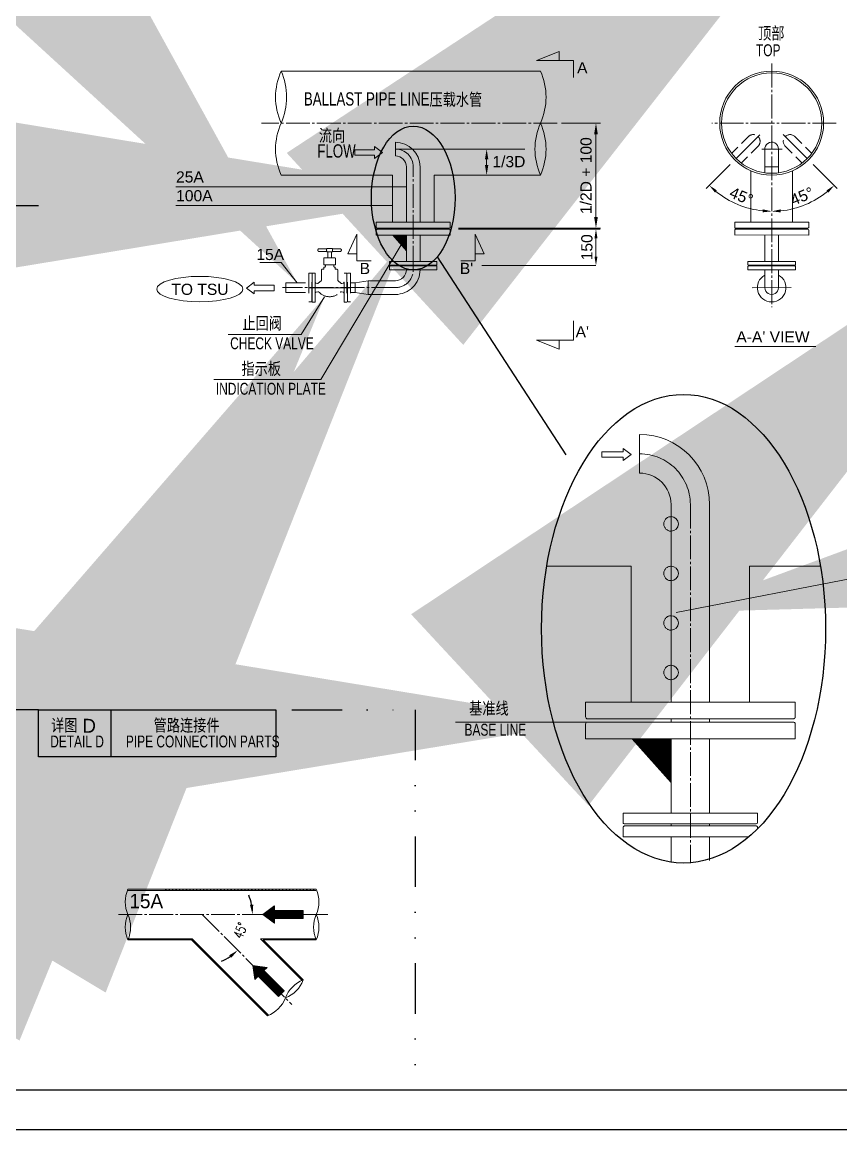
# Model space of a CAD drawing. Header units: inches. Extents: x 10682 to 13289, y -2771 to -1885.
# Drawn here: x 12214.9 to 12421.4, y -2304.6 to -2025.4 of the extents above; entities that cross this region are included whole.
import ezdxf

# ---------------------------------------------------------------- set-up
doc = ezdxf.new("R2010")
doc.units = ezdxf.units.IN
doc.header["$MEASUREMENT"] = 0
for name, pattern in [('C', [26, 20, -2, 2, -2]), ('DASHED', [0.75, 0.5, -0.25]), ('DIVIDE', [31.75, 12.7, -6.35, 0, -6.35, 0, -6.35]), ('HIDDEN', [9.524999999999999, 6.35, -3.175])]:
    doc.linetypes.add(name, pattern=pattern)
doc.layers.add('0.3 Text', color=7, linetype='Continuous')
doc.layers.add('PIPE', color=7, linetype='Continuous')
for name, color, linetype, lineweight in [('0.5 Dim', 1, 'Continuous', 9), ('1.1 Y_Pipe', 7, 'Continuous', 13), ('1.9 Arrow', 1, 'Continuous', 9)]:
    doc.layers.add(name, color=color, linetype=linetype, lineweight=lineweight)
doc.styles.add('SimSun', font='Simtxt.shx', dxfattribs={"width": 0.75, "bigfont": 'HZDX.SHX'})
doc.styles.get("Standard").update_dxf_attribs({"font": 'arial.ttf'})
doc.styles.add('Sumec', font='Romans', dxfattribs={"width": 0.7, "bigfont": 'hzD.shx'})
doc.dimstyles.new('Iso-1', dxfattribs={"dimtxt": 2.5, "dimasz": 2.5, "dimexe": 1, "dimexo": 1, "dimgap": 1, "dimtad": 1, "dimdec": 0, "dimzin": 0, "dimdsep": 46, "dimtxsty": 'Sumec', "dimcen": 0, "dimclrd": 1, "dimclre": 1, "dimclrt": 4, "dimadec": 0, "dimazin": 0, "dimtfac": 1, "dimtdec": 4, "dimtix": 1, "dimtofl": 0, "dimtmove": 1, "dimatfit": 3, "dimfxl": 0, "dimtolj": 1, "dimtzin": 0, "dimlwd": -1, "dimlwe": -1, "dimarcsym": 0})
doc.dimstyles.new('TC50', dxfattribs={"dimtxt": 250, "dimasz": 200, "dimexe": 100, "dimexo": 100, "dimgap": 100, "dimtad": 1, "dimtoh": 1, "dimdec": 0, "dimrnd": 0.0005, "dimzin": 9, "dimdsep": 46, "dimtxsty": 'Standard', "dimcen": -3.5, "dimclrd": 1, "dimclre": 1, "dimazin": 2, "dimtfac": 0.6, "dimtdec": 0, "dimtmove": 0, "dimatfit": 3, "dimfxl": 0, "dimtolj": 1, "dimlwd": 15, "dimlwe": 15, "dimarcsym": 0})

# ---------------------------------------------------------------- blocks, each defined once
blk = doc.blocks.new('A2')
at = {"color": 5}
blk.add_line((584.0000000000005, 10), (25, 10), dxfattribs=at)
blk.add_line((594, 0), (0, 0))
blk = doc.blocks.new('A3图框')
at = {"ltscale": 5}
blk.add_lwpolyline([(-562.2924100898995, -4946.173696057578), (31.70758991010052, -4946.173696057578), (31.70758991010052, -5366.173696057578), (-562.2924100898995, -5366.173696057578)], close=True, dxfattribs=at)
at = {"color": 2}
blk.add_blockref('A2', (-562.2924100898995, -5366.173696057578), dxfattribs=at)
blk.add_blockref('A2', (-562.2924100898995, -5366.173696057578), dxfattribs=at)
blk = doc.blocks.new('*D75')
at = {"color": 1, "transparency": 16777216}
for start, end in [(11.2838346468931, 22.56766929378619), (292.4323306182732, 303.7161652651664)]:
    blk.add_arc((12260.30695476155, -2250.376529366921), 12.71475510306081, start, end, dxfattribs=at)
for points in [[(12272.3612841954, -2247.929602917974), (12273.19058064745, -2247.847677103578), (12273.02170986461, -2250.376529366921)], [(12267.62888539098, -2261.274797192375), (12267.10041454603, -2260.630465747793), (12269.29764430225, -2259.367218935221)]]:
    blk.add_solid(points, dxfattribs=at)
at = {"layer": 'Defpoints', "color": 0, "transparency": 16777216}
for p in [(12239.16265697224, -2250.376529366921), (12260.30695476155, -2250.376529366921), (12292.00675909283, -2250.376529366921), (12272.13998985416, -2255.028870479504), (12282.95791486614, -2273.02748954104)]:
    blk.add_point(p, dxfattribs=at)
at = {"color": 4, "transparency": 16777216, "insert": (12269.97512781094, -2254.38121777604), "char_height": 2.5, "attachment_point": 5, "rotation": 67.49999995603066, "style": 'Sumec'}
blk.add_mtext('\\A1;45%%d', dxfattribs=at)

msp = doc.modelspace()

# ---------------------------------------------------------------- hatches: boundary and pattern name
at = {"layer": '1.1 Y_Pipe'}
h = msp.add_hatch(dxfattribs=at)
h.set_pattern_fill('ANSI31', color=6, scale=0.01186724646898398)
h.set_pattern_definition([(45, (-71854.55913585643, -10448.29227558621), (-0.001048926306528835, 0.001048926306528835), [])])
h.paths.add_polyline_path([(12311.83125606397, -2079.121894165899), (12308.35870311055, -2079.121894160568), (12311.83710902575, -2083.026054995561)])
h = msp.add_hatch(dxfattribs=at)
h.set_pattern_fill('ANSI31', color=6, scale=0.03364364373956957)
h.set_pattern_definition([(45, (-226233.1412400699, -25932.65212296559), (-0.002973706079009248, 0.002973706079009248), [])])
h.paths.add_polyline_path([(12378.57552102419, -2206.054091639), (12368.73083340124, -2206.054091623887), (12378.59211417083, -2217.122387591089)])
h = msp.add_hatch(dxfattribs=at)
h.set_pattern_fill('ANSI31', color=256, scale=4.908600000000632, style=0)
h.set_pattern_definition([(44.99999999999999, (10808.14353785215, -910.4070402953976), (-0.4338630432665918, 0.4338630432665916), [])])
h.paths.add_polyline_path([(12251.09143031663, -2244.275365152813), (12251.09143031663, -2244.003580671108), (12289.07700894396, -2244.00358067109), (12289.07700894396, -2244.275365152813)])
at = {"layer": '1.9 Arrow', "ltscale": 30}
h = msp.add_hatch(dxfattribs=at)
h.set_pattern_fill('ANSI31', color=256, scale=0.0147258000000019, style=0)
h.set_pattern_definition([(44.99999999999999, (-26308.96369107433, 6368.603359808607), (-0.001301589129799776, 0.001301589129799775), [])])
h.paths.add_polyline_path([(12278.51663767364, -2249.365362692789), (12285.73925677455, -2249.365362692789), (12285.73925677455, -2251.387696041043), (12278.51663767364, -2251.387696041043), (12278.51663767364, -2252.543315097184), (12275.62759003326, -2250.376529366902), (12278.51663767364, -2248.209743636648)])
h = msp.add_hatch(dxfattribs=at)
h.set_pattern_fill('ANSI31', color=256, scale=0.0147258000000019, angle=45, style=0)
h.set_pattern_definition([(90, (-21110.77306475639, -23425.62892984891), (-0.001840725000000237, 2.270683641114893e-19), [])])
h.paths.add_polyline_path([(12275.86937819825, -2264.508947218598), (12280.97654114245, -2269.616110162779), (12279.54653551808, -2271.046115787148), (12274.4393725739, -2265.938952842967), (12273.62222650282, -2266.756098914041), (12273.11151020843, -2263.1810848531), (12276.68652426933, -2263.691801147533)])

# ---------------------------------------------------------------- linework, layer by layer
at = {"color": 4, "linetype": 'DIVIDE'}
for p, q in [((12218.98329586603, -2071.736805676499), (12037.01285948398, -2071.736805676499)), ((12218.98329586603, -2198.755898049958), (12037.01285948398, -2198.755898049958))]:
    msp.add_line(p, q, dxfattribs=at)
at = {"color": 3, "lineweight": 25, "ltscale": 100}
msp.add_line((12319.59797771614, -2084.587809201682, 2.339330433994969), (12352.04178941498, -2134.524949071242), dxfattribs=at)
at = {"color": 3}
msp.add_line((12237.36216132525, -2210.634334624513), (12237.36216132525, -2198.755898049958), dxfattribs=at)
at = {"color": 4, "linetype": 'DIVIDE'}
msp.add_lwpolyline([(12218.98329586603, -2198.755898049958), (12314.06524936074, -2198.755898049958), (12314.06524936074, -2294.636677100326)], dxfattribs=at)
at = {"color": 3}
msp.add_lwpolyline([(12218.98329586603, -2198.755898049958), (12278.88757157577, -2198.755898049958), (12278.88757157577, -2210.634334624513), (12218.98329586603, -2210.634334624513)], close=True, dxfattribs=at)
at = {"color": 3, "lineweight": 25, "ltscale": 100}
for centre, major_axis, ratio in [((12313.54987914251, -2069.746805960064, 2.339330433994969), (0, -18.10660629987361), 0.5830760573146478), ((12381.73683879994, -2178.318992571063), (0, 59.05876184102312), 0.6066742669138676)]:
    msp.add_ellipse(centre, major_axis=major_axis, ratio=ratio, dxfattribs=at)
at = {"layer": '0.5 Dim', "linetype": 'C', "ltscale": 0.3}
for p, q in [((12403.95892452482, -2035.881151786845, 2.339330433994969), (12403.95892452482, -2097.283616289876, 2.339330433994969)), ((12349.85515312332, -2050.871987653461, 2.339330433994969), (12275.24124803246, -2050.871987653461, 2.339330433994969)), ((12420.25307249938, -2050.871987656926, 2.339330433994969), (12388.84637086473, -2050.871987656926, 2.339330433994969)), ((12383.44015534903, -2147.019473519002, 2.452419669908232), (12383.44842873122, -2237.334969935131, 2.452419669908232)), ((12239.16265697224, -2250.376529366921), (12292.00675909283, -2250.376529366921)), ((12260.30695476155, -2250.376529366921), (12282.95791486614, -2273.02748954104))]:
    msp.add_line(p, q, dxfattribs=at)
at = {"layer": '0.5 Dim', "lineweight": 9}
for p, q in [((12350.98254153787, -2050.871987653461, 2.339330433994969), (12360.7647835569, -2050.871987653461, 2.339330433994969)), ((12359.63739514234, -2053.690458689847, 2.339330433994969), (12359.63739514234, -2074.538392003307, 2.339330433994969)), ((12393.5067874411, -2061.295913475931, 2.339330433994969), (12387.42279388406, -2067.379907032994, 2.339330433994969)), ((12414.41106160855, -2061.295913475922, 2.339330433994969), (12420.50528967382, -2067.390141541178, 2.339330433994969)), ((12324.95152480925, -2077.356863039688, 2.339330433994969), (12360.7647835569, -2077.356863039688, 2.339330433994969)), ((12324.95180232243, -2077.635552537779, 2.339330433994969), (12360.71833530722, -2077.635552537779, 2.339330433994969)), ((12359.63739514234, -2079.890329366888, 2.339330433994969), (12359.63739514234, -2084.527544285653, 2.339330433994969)), ((12330.80892452482, -2086.782321114757, 2.339330433994969), (12359.63739514234, -2086.782321114757, 2.339330433994969))]:
    msp.add_line(p, q, dxfattribs=at)
at = {"layer": '0.5 Dim', "color": 1, "linetype": 'C', "ltscale": 0.5}
for p, q in [((12400.98132901641, -2053.821371900605, 2.339330433994969), (12395.10115542702, -2059.701545490006, 2.339330433994969)), ((12406.84114753571, -2053.7259994031, 2.339330433994969), (12412.81669362263, -2059.701545490006, 2.339330433994969)), ((12406.59916415308, -2057.399973355893, 2.339330433994969), (12401.48328897131, -2057.399973355893, 2.339330433994969))]:
    msp.add_line(p, q, dxfattribs=at)
at = {"layer": '0.5 Dim', "ltscale": 30}
msp.add_line((12309.03106346923, -2057.400997552171, 2.339330433994969), (12341.66175023292, -2057.399973352447, 2.339330433994969), dxfattribs=at)
at = {"layer": '0.5 Dim'}
msp.add_line((12332.05697085801, -2061.408114633516, 2.339330433994969), (12332.05697085801, -2059.987037829144, 2.339330433994969), dxfattribs=at)
at = {"layer": '0.5 Dim', "color": 1, "ltscale": 6}
for p, q in [((12287.14608877835, -2092.354777909576, 2.339330433994969), (12297.80289207388, -2092.354777909576, 2.339330433994969)), ((12408.8904472711, -2092.350974880301, 2.339330433994969), (12399.02740177855, -2092.353211953181, 2.339330433994969))]:
    msp.add_line(p, q, dxfattribs=at)
at = {"layer": '0.5 Dim', "linetype": 'C', "ltscale": 0.3, "elevation": 2.339330433994969}
msp.add_lwpolyline([(12309.03605068032, -2092.347132144549, 0.414213562426372), (12313.55011550646, -2087.831019143833), (12313.54717646074, -2061.915062377497, 0.4142135623198182), (12309.03106346897, -2057.400997552172)], format="xyb", dxfattribs=at)
msp.add_lwpolyline([(12309.03605056494, -2092.346620038299), (12280.576600783, -2092.349847533431)], dxfattribs=at)
at = {"layer": '0.5 Dim', "lineweight": 9}
for centre, radius, start, end in [((12403.95892452482, -2050.843776392162, 2.339330433994969), 22.25823180683124, 230.8065932400459, 264.1934067643321), ((12403.95892452482, -2050.843776392217, 2.339330433994969), 22.27270558710857, 275.8028166207084, 309.1971833482897)]:
    msp.add_arc(centre, radius, start, end, dxfattribs=at)
at = {"layer": '0.5 Dim', "color": 1, "linetype": 'C', "ltscale": 2}
msp.add_arc((12370.63987829213, -2147.022376795984, 2.452419669908232), 12.80027738615252, 0.01299546262067203, 90.01299545219864, dxfattribs=at)
at = {"layer": '0.5 Dim'}
for points in [[(12359.16764996962, -2053.690458689847, 2.339330433994969), (12360.10714031508, -2053.690458689847, 2.339330433994969), (12359.63739514234, -2050.871987653461, 2.339330433994969)], [(12331.63236024299, -2059.987037829144, 2.339330433994969), (12332.48158147303, -2059.987037829144, 2.339330433994969), (12332.05697085801, -2057.439374138971, 2.339330433994969)], [(12332.48511989482, -2061.408114633516, 2.339330433994969), (12331.62882182119, -2061.408114633516, 2.339330433994969), (12332.05697085801, -2063.977008854437, 2.339330433994969)], [(12389.64112709371, -2068.373135336258, 2.339330433994969), (12390.14498247537, -2067.815443033746, 2.339330433994969), (12388.21997787703, -2066.582723040029, 2.339330433994969)], [(12417.78314171048, -2067.825740983894, 2.339330433994969), (12418.2870154718, -2068.383416680468, 2.339330433994969), (12419.70810568085, -2066.592957548222, 2.339330433994969)], [(12401.72607605265, -2072.612489060562, 2.339330433994969), (12401.68800760085, -2073.363116626584, 2.339330433994969), (12403.95892452482, -2073.102008198991, 2.339330433994969)], [(12406.22983284217, -2073.377665249675, 2.339330433994969), (12406.19178912892, -2072.627036429432, 2.339330433994969), (12403.95892452482, -2073.116481979324, 2.339330433994969)], [(12359.16764996962, -2074.538392003307, 2.339330433994969), (12360.10714031508, -2074.538392003307, 2.339330433994969), (12359.63739514234, -2077.356863039688, 2.339330433994969)], [(12359.26159900416, -2079.890329366888, 2.339330433994969), (12360.01319128054, -2079.890329366888, 2.339330433994969), (12359.63739514234, -2077.635552537779, 2.339330433994969)], [(12359.26159900416, -2084.527544285653, 2.339330433994969), (12360.01319128054, -2084.527544285653, 2.339330433994969), (12359.63739514234, -2086.782321114757, 2.339330433994969)]]:
    msp.add_solid(points, dxfattribs=at)
at = {"layer": '1.1 Y_Pipe'}
for p, q in [((12345.64492420476, -2037.759593729561, 2.339330433994969), (12280.21205954191, -2037.759593729547, 2.339330433994969)), ((12402.25312145421, -2057.399973355893, 2.339330433994969), (12402.25033852091, -2063.400242920563, 2.339330433994969)), ((12405.67831374877, -2057.399973355893, 2.339330433994969), (12405.67553132403, -2063.399146440167, 2.339330433994969)), ((12398.69900688685, -2075.870521633963, 2.339330433994969), (12398.69900688685, -2062.883155000212, 2.339330433994969)), ((12402.2510273497, -2061.91506238099, 2.339330433994969), (12405.67621964426, -2061.91506238099, 2.339330433994969)), ((12409.20869681081, -2075.870521633963, 2.339330433994969), (12409.20869681081, -2062.887592737477, 2.339330433994969)), ((12308.28903241184, -2063.977008854428, 2.339330433994969), (12280.21205954377, -2063.977008854428, 2.339330433994969)), ((12308.28903241184, -2075.870521601865, 2.339330433994969), (12308.28903241184, -2063.977008854437, 2.339330433994969)), ((12345.64492420662, -2063.977008854437, 2.339330433994969), (12318.79872233577, -2063.977008854437, 2.339330433994969)), ((12318.79872233577, -2075.870521601865, 2.339330433994969), (12318.79872233577, -2063.977008854428, 2.339330433994969)), ((12322.88254066037, -2075.870521601865, 2.339330433994969), (12304.23173174295, -2075.870521601865, 2.339330433994969)), ((12304.23173174295, -2075.870521573222, 2.339330433994969), (12304.23173174295, -2077.17107051268, 2.339330433994969)), ((12322.88254066037, -2075.870521390967, 2.339330433994969), (12322.88254068579, -2077.171070330425, 2.339330433994969)), ((12413.29251513539, -2075.870521633963, 2.339330433994969), (12394.64170621795, -2075.870521633963, 2.339330433994969)), ((12394.64170621795, -2075.87052160532, 2.339330433994969), (12394.64170621795, -2077.171070544774, 2.339330433994969)), ((12413.29251513539, -2075.870521423065, 2.339330433994969), (12413.29251516081, -2077.171070362514, 2.339330433994969)), ((12304.41752444858, -2077.356863218316, 2.339330433994969), (12322.69674798014, -2077.356863039688, 2.339330433994969)), ((12394.64170623809, -2079.121894186324, 2.339330433994969), (12394.64170623809, -2077.82134524687, 2.339330433994969)), ((12413.29251517881, -2079.121894214971, 2.339330433994969), (12394.64170623809, -2079.070904496217, 2.339330433994969)), ((12394.8273957803, -2077.635552569877, 2.339330433994969), (12413.10699996834, -2077.635552569877, 2.339330433994969)), ((12394.8274989236, -2077.356863250409, 2.339330433994969), (12413.10672245516, -2077.356863071781, 2.339330433994969)), ((12402.22965908304, -2085.746805960064, 2.339330433994969), (12402.21974547183, -2079.134028692188, 2.339330433994969)), ((12405.66841188254, -2085.746805960064, 2.339330433994969), (12405.65847911446, -2079.121250303963, 2.339330433994969)), ((12413.29251517881, -2079.121894214971, 2.339330433994969), (12413.29251515339, -2077.821345064614, 2.339330433994969)), ((12307.57229196783, -2087.83101913465, 2.339330433994969), (12307.57229196783, -2086.997333917052, 2.339330433994969)), ((12319.52793872469, -2087.83101915302, 2.339330433994969), (12307.57229196783, -2087.83101913465, 2.339330433994969)), ((12307.69132372565, -2086.878236047181, 2.339330433994969), (12319.40901871798, -2086.878236047181, 2.339330433994969)), ((12315.26950473042, -2087.831019152005, 2.339330433994969), (12311.83072616653, -2087.831409132865, 2.339330433994969)), ((12319.52793872469, -2087.83101915302, 2.339330433994969), (12319.52793870841, -2086.997333800218, 2.339330433994969)), ((12409.93674789579, -2085.746805960064, 2.339330433994969), (12397.98110115385, -2085.746805960064, 2.339330433994969)), ((12397.98110115385, -2085.746805941698, 2.339330433994969), (12397.98110115385, -2086.5804911593, 2.339330433994969)), ((12397.98110116674, -2087.83101913465, 2.339330433994969), (12397.98110116674, -2086.997333917052, 2.339330433994969)), ((12409.93674792362, -2087.83101915302, 2.339330433994969), (12397.98110116674, -2087.83101913465, 2.339330433994969)), ((12398.10013292458, -2086.878236047181, 2.339330433994969), (12409.81782791692, -2086.878236047181, 2.339330433994969)), ((12398.10019904208, -2086.699589047528, 2.339330433994969), (12409.81765002386, -2086.699588933021, 2.339330433994969)), ((12402.23958006604, -2092.364500491571, 2.339330433994969), (12402.23278365211, -2087.831019141178, 2.339330433994969)), ((12402.23278917857, -2087.834705518659, 2.339330433994969), (12405.67154197805, -2087.834705518659, 2.339330433994969)), ((12405.67831392936, -2087.831019152005, 2.339330433994969), (12402.23953536546, -2087.831409132865, 2.339330433994969)), ((12405.67831370868, -2092.351722103355, 2.339330433994969), (12405.6715364516, -2087.831019146468, 2.339330433994969)), ((12409.93674789579, -2085.746805824863, 2.339330433994969), (12409.93674791208, -2086.580491042466, 2.339330433994969)), ((12409.93674792362, -2087.83101915302, 2.339330433994969), (12409.93674790732, -2086.997333800218, 2.339330433994969)), ((12366.50077253644, -2133.698695540978, 2.452419669908232), (12366.50077253644, -2132.896071052635, 2.452419669908232)), ((12368.50733375729, -2134.400991968266, 2.452419669908232), (12366.50077253644, -2132.896071052635, 2.452419669908232)), ((12361.14920263389, -2135.103288395566, 2.452419669908232), (12361.14920263389, -2133.698695540978, 2.452419669908232)), ((12366.50077253644, -2133.698695540978, 2.452419669908232), (12361.14920263389, -2133.698695540978, 2.452419669908232)), ((12366.50077253644, -2135.103288395566, 2.452419669908232), (12361.14920263389, -2135.103288395566, 2.452419669908232)), ((12366.50077253644, -2135.905912883904, 2.452419669908232), (12368.50733375729, -2134.400991968266, 2.452419669908232)), ((12366.50077253644, -2135.905912883904, 2.452419669908232), (12366.50077253644, -2135.103288395566, 2.452419669908232)), ((12241.44636782954, -2244.275365152831), (12288.96062259289, -2244.275365152831)), ((12241.562753451, -2244.003580671108), (12289.07700894396, -2244.00358067109)), ((12241.56275423296, -2256.749478073779), (12257.64542218478, -2256.749478073779)), ((12241.67914051701, -2256.477693592056), (12257.75799900315, -2256.477693592056)), ((12276.77397473185, -2275.878030620848), (12257.64542218478, -2256.749478073779)), ((12277.04775930158, -2275.767453890487), (12257.75799900315, -2256.477693592056)), ((12275.01469738681, -2256.477693592056), (12289.19339528037, -2256.477693592056)), ((12285.5129006387, -2266.97589684393), (12275.01469738681, -2256.477693592056)), ((12275.67084316864, -2256.749478073779), (12289.07700892944, -2256.749478073779)), ((12285.78668522379, -2266.865320128917), (12275.67084316864, -2256.749478073779))]:
    msp.add_line(p, q, dxfattribs=at)
at = {"layer": '1.1 Y_Pipe', "linetype": 'DASHED', "ltscale": 5}
for p, q in [((12398.10720141325, -2054.263915944274, 2.339330433994969), (12393.88536364727, -2058.485753710254, 2.339330433994969)), ((12409.80749294319, -2054.260769415598, 2.339330433994969), (12414.03248540238, -2058.485753710254, 2.339330433994969)), ((12400.53878497276, -2056.695499503778, 2.339330433994969), (12396.31694720678, -2060.917337269753, 2.339330433994969)), ((12407.37906407689, -2056.695499503778, 2.339330433994969), (12411.60090184287, -2060.917337269753, 2.339330433994969))]:
    msp.add_line(p, q, dxfattribs=at)
at = {"layer": '1.1 Y_Pipe', "color": 6}
for p, q in [((12309.03145344904, -2059.120386731888, 2.339330433994969), (12309.03067348734, -2055.68160837245, 2.339330433994969)), ((12311.83458031346, -2061.915062377539, 2.339330433994969), (12311.83458031346, -2075.870521601865, 2.339330433994969)), ((12315.25977260803, -2061.915062377539, 2.339330433994969), (12315.25977260803, -2075.870521601865, 2.339330433994969)), ((12304.23173176306, -2079.12189415423, 2.339330433994969), (12304.23173176306, -2077.821345214772, 2.339330433994969)), ((12322.88254070378, -2079.121894182882, 2.339330433994969), (12304.23173176306, -2079.12189415423, 2.339330433994969)), ((12304.41742130529, -2077.635552537779, 2.339330433994969), (12322.69702549332, -2077.635552537779, 2.339330433994969)), ((12308.35870311055, -2079.121894160568, 2.339330433994969), (12311.83710902576, -2083.02605499557, 2.339330433994969)), ((12311.84118786679, -2085.746805960064, 2.339330433994969), (12311.83125606397, -2079.121894165899, 2.339330433994969)), ((12315.26638618302, -2085.746805960064, 2.339330433994969), (12315.25647352072, -2079.121894171157, 2.339330433994969)), ((12322.88254070378, -2079.121894182882, 2.339330433994969), (12322.88254067837, -2077.821345032517, 2.339330433994969)), ((12319.52793869686, -2085.746805960064, 2.339330433994969), (12307.57229195492, -2085.746805960064, 2.339330433994969)), ((12307.57229195492, -2085.746805941698, 2.339330433994969), (12307.57229195492, -2086.5804911593, 2.339330433994969)), ((12307.69138984314, -2086.699589047528, 2.339330433994969), (12319.40884082492, -2086.699588933021, 2.339330433994969)), ((12319.52793869686, -2085.746805824863, 2.339330433994969), (12319.52793871315, -2086.580491042466, 2.339330433994969)), ((12370.63808061088, -2139.096568063582, 2.452419669908232), (12370.63586941944, -2129.347631414568, 2.452419669908232)), ((12378.5849452715, -2147.019473519002, 2.452419669908232), (12378.5849452715, -2196.836450419962, 2.452419669908232)), ((12388.2953654266, -2147.019473519002, 2.452419669908232), (12388.2953654266, -2196.836450419962, 2.452419669908232)), ((12357.03086963112, -2206.054091605914, 2.452419669908232), (12357.03086963112, -2202.367035362558, 2.452419669908232)), ((12357.55729948333, -2201.840313123281, 2.452419669908232), (12409.3799773564, -2201.840313123281, 2.452419669908232)), ((12378.5849452715, -2201.050228697118, 2.452419669908232), (12378.5849452715, -2201.840313123281, 2.452419669908232)), ((12388.29536542659, -2201.050228602223, 2.452419669908232), (12388.2953654266, -2201.840313123281, 2.452419669908232)), ((12409.90591297806, -2206.054091687149, 2.452419669908232), (12409.90591290602, -2202.367034845858, 2.452419669908232)), ((12409.90591297806, -2206.054091687149, 2.452419669908232), (12357.03086963112, -2206.054091605914, 2.452419669908232)), ((12368.73083340124, -2206.054091623887, 2.452419669908232), (12378.59211417086, -2217.122387591116, 2.452419669908232)), ((12378.60367768519, -2224.835716575459, 2.452419669908232), (12378.57552102419, -2206.054091639, 2.452419669908232)), ((12388.31411491168, -2224.835716575459, 2.452419669908232), (12388.28601251407, -2206.054091653908, 2.452419669908232)), ((12400.39561628844, -2224.835716575459, 2.452419669908232), (12366.50135777504, -2224.835716575459, 2.452419669908232)), ((12366.50135777504, -2224.835716523391, 2.452419669908232), (12366.50135777504, -2227.199214115292, 2.452419669908232)), ((12400.39561628844, -2224.835716192166, 2.452419669908232), (12400.39561633462, -2227.199213784067, 2.452419669908232)), ((12366.83900028815, -2227.536856628419, 2.452419669908232), (12400.05797382148, -2227.536856303795, 2.452419669908232))]:
    msp.add_line(p, q, dxfattribs=at)
at = {"layer": '1.1 Y_Pipe', "linetype": 'DASHED', "ltscale": 10}
for p, q in [((12289.80661149767, -2082.540726671776, 2.339330433994969), (12291.7398902102, -2082.540726671776, 2.339330433994969)), ((12291.76785312481, -2082.464143631326, 2.339330433994969), (12293.12041614096, -2082.464143631326, 2.339330433994969)), ((12293.14837905557, -2082.540726671776, 2.339330433994969), (12295.08165776811, -2082.540726671776, 2.339330433994969)), ((12289.80661149767, -2083.221377803439, 2.339330433994969), (12291.73451872637, -2083.221377803439, 2.339330433994969)), ((12290.98975187291, -2084.946515436501, 2.339330433994969), (12290.98975187291, -2086.609239231318, 2.339330433994969)), ((12293.76216900913, -2084.810167052758, 2.339330433994969), (12291.12609927946, -2084.810167052758, 2.339330433994969)), ((12291.76785312481, -2083.314957545896, 2.339330433994969), (12293.12041614096, -2083.314957545896, 2.339330433994969)), ((12291.9896400204, -2084.810167052758, 2.339330433994969), (12291.9896400204, -2083.314957545896, 2.339330433994969)), ((12292.8986292454, -2083.314957545896, 2.339330433994969), (12292.8986292454, -2083.873927426592, 2.339330433994969)), ((12292.8986292454, -2083.873927426592, 2.339330433994969), (12292.89862924538, -2084.810167052758, 2.339330433994969)), ((12293.15375053943, -2083.221377803439, 2.339330433994969), (12295.08165776811, -2083.221377803439, 2.339330433994969)), ((12293.89851739289, -2086.609239231318, 2.339330433994969), (12293.89851739289, -2084.946515436501, 2.339330433994969)), ((12290.39890887667, -2087.900730417728, 2.339330433994969), (12290.39890887667, -2090.438107839514, 2.339330433994969)), ((12291.02716066377, -2087.718932572731, 2.339330433994969), (12290.58070672166, -2087.718932572731, 2.339330433994969)), ((12290.98975187291, -2086.609239231318, 2.339330433994969), (12293.89851739289, -2086.609239231318, 2.339330433994969)), ((12291.02716066377, -2087.20393487349, 2.339330433994969), (12291.02716066377, -2087.718932572731, 2.339330433994969)), ((12293.861108602, -2087.20393487349, 2.339330433994969), (12293.861108602, -2087.718932572731, 2.339330433994969)), ((12293.861108602, -2087.718932572731, 2.339330433994969), (12294.30756254413, -2087.718932572731, 2.339330433994969)), ((12294.48936038914, -2087.900730417728, 2.339330433994969), (12294.48936038914, -2090.438107839514, 2.339330433994969)), ((12281.40705992029, -2091.149207373837, 2.339330433994969), (12287.17780509824, -2091.147963881961, 2.339330433994969)), ((12281.40760803488, -2093.56579343234, 2.339330433994969), (12281.40705992029, -2091.149207373837, 2.339330433994969)), ((12287.9225931702, -2088.738645079115, 2.339330433994969), (12287.1772586703, -2088.738814131108, 2.339330433994969)), ((12287.1772586703, -2088.738814131108, 2.339330433994969), (12287.1788963616, -2095.959242098939, 2.339330433994969)), ((12287.9242308615, -2095.959073046933, 2.339330433994969), (12287.9225931702, -2088.738645079115, 2.339330433994969)), ((12288.06233810606, -2088.715321678736, 2.339330433994969), (12288.80767260596, -2088.715152626734, 2.339330433994969)), ((12288.66792238723, -2088.715184323981, 2.339330433994969), (12288.06233810607, -2088.715321678736, 2.339330433994969)), ((12288.0639863631, -2095.982333052799, 2.339330433994969), (12288.06233810606, -2088.715321678736, 2.339330433994969)), ((12288.06236980332, -2088.855071897467, 2.339330433994969), (12288.06395466585, -2095.842582834072, 2.339330433994969)), ((12288.80932086299, -2095.982164000797, 2.339330433994969), (12288.80767260596, -2088.715152626734, 2.339330433994969)), ((12288.80767260597, -2088.715152626734, 2.339330433994969), (12288.80932086299, -2095.982164000797, 2.339330433994969)), ((12289.36996396774, -2091.282193165922, 2.339330433994969), (12289.0243651481, -2091.208987714097, 2.339330433994969)), ((12290.29975586077, -2090.648455393075, 2.339330433994969), (12289.60001707162, -2091.225763246475, 2.339330433994969)), ((12294.58851340503, -2090.648455393075, 2.339330433994969), (12295.28825219415, -2091.225763246475, 2.339330433994969)), ((12295.51830529801, -2091.282193165922, 2.339330433994969), (12295.86390411766, -2091.208987714097, 2.339330433994969)), ((12296.82492072246, -2088.714175211389, 2.339330433994969), (12296.07958622255, -2088.714344263391, 2.339330433994969)), ((12296.68517050373, -2088.714206908637, 2.339330433994969), (12296.07958622255, -2088.714344263391, 2.339330433994969)), ((12296.08123447959, -2095.981355637454, 2.339330433994969), (12296.07958622255, -2088.714344263391, 2.339330433994969)), ((12296.82492072246, -2088.714175211389, 2.339330433994969), (12296.8265689795, -2095.981186585452, 2.339330433994969)), ((12296.82492072246, -2088.714175211389, 2.339330433994969), (12296.82656897949, -2095.981186585452, 2.339330433994969)), ((12296.96467622408, -2088.73743521726, 2.339330433994969), (12297.71001072398, -2088.737266165258, 2.339330433994969)), ((12296.96631391536, -2095.957863185082, 2.339330433994969), (12296.96467622408, -2088.73743521726, 2.339330433994969)), ((12296.96581468366, -2093.756797240057, 2.339330433994969), (12296.96517545577, -2090.938501162285, 2.339330433994969)), ((12297.71001072398, -2088.737266165258, 2.339330433994969), (12297.71164841526, -2095.957694133081, 2.339330433994969)), ((12297.71055698824, -2091.145694263212, 2.339330433994969), (12298.91251644901, -2091.145435262553, 2.339330433994969)), ((12302.16377477655, -2090.640403839329, 2.339330433994969), (12298.91251644901, -2091.145435262553, 2.339330433994969)), ((12298.91251644901, -2091.145435262553, 2.339330433994969), (12298.91306456436, -2093.562024701971, 2.339330433994969)), ((12302.16377477655, -2090.640403839329, 2.339330433994969), (12302.1645516575, -2094.065599427128, 2.339330433994969)), ((12281.40760803488, -2093.56579343234, 2.339330433994969), (12287.17835321291, -2093.564550294078, 2.339330433994969)), ((12289.0243651481, -2093.500567526266, 2.339330433994969), (12289.47065013633, -2093.406034523424, 2.339330433994969)), ((12289.52715948861, -2093.400115228931, 2.339330433994969), (12289.57721374325, -2093.400115228931, 2.339330433994969)), ((12295.31105552256, -2093.400115228931, 2.339330433994969), (12295.3611097772, -2093.400115228931, 2.339330433994969)), ((12295.41761912947, -2093.406034523424, 2.339330433994969), (12295.86390411766, -2093.500567526266, 2.339330433994969)), ((12297.71110510352, -2093.562283384696, 2.339330433994969), (12298.91306456436, -2093.562024701971, 2.339330433994969)), ((12302.1645516575, -2094.065599427128, 2.339330433994969), (12298.91306456436, -2093.562024701971, 2.339330433994969)), ((12287.1788963616, -2095.959242098939, 2.339330433994969), (12287.9242308615, -2095.959073046933, 2.339330433994969)), ((12288.0639863631, -2095.982333052799, 2.339330433994969), (12288.80932086299, -2095.982164000797, 2.339330433994969)), ((12296.8265689795, -2095.981186585452, 2.339330433994969), (12296.08123447959, -2095.981355637454, 2.339330433994969)), ((12297.71164841526, -2095.957694133081, 2.339330433994969), (12296.96631391536, -2095.957863185082, 2.339330433994969))]:
    msp.add_line(p, q, dxfattribs=at)
at = {"layer": '1.1 Y_Pipe', "linetype": 'Continuous', "ltscale": 10}
for p, q in [((12302.16377477655, -2090.640403839329, 2.339330433994969), (12309.03566070025, -2090.627742964828, 2.339330433994969)), ((12302.16719896619, -2094.066009429603, 2.339330433994969), (12309.03644066195, -2094.066521324271, 2.339330433994969))]:
    msp.add_line(p, q, dxfattribs=at)
at = {"layer": '1.1 Y_Pipe', "ltscale": 30}
msp.add_line((12394.68591427981, -2107.157451481403, 2.339330433994969), (12415.10122241127, -2107.157451481403, 2.339330433994969), dxfattribs=at)
at = {"layer": '1.1 Y_Pipe', "linetype": 'HIDDEN', "ltscale": 10}
for p, q in [((12378.5849452715, -2150.073922165353, 2.452419669908232), (12378.5849452715, -2153.732086893637, 2.452419669908232)), ((12378.5849452715, -2162.558249313801, 2.452419669908232), (12378.5849452715, -2166.216414042083, 2.452419669908232)), ((12378.5849452715, -2175.042576462247, 2.452419669908232), (12378.5849452715, -2178.700741190529, 2.452419669908232)), ((12378.5849452715, -2187.526903610693, 2.452419669908232), (12378.5849452715, -2191.185068338977, 2.452419669908232))]:
    msp.add_line(p, q, dxfattribs=at)
at = {"layer": '1.1 Y_Pipe', "linetype": 'HIDDEN', "lineweight": 9, "ltscale": 30}
for p, q in [((12368.53331697042, -2162.512588415817, 2.452419669908232), (12347.21448787796, -2162.512588415817, 2.452419669908232)), ((12368.53331697042, -2196.836450419962, 2.452419669908232), (12368.53331697042, -2162.512588415819, 2.452419669908232)), ((12398.32828790474, -2196.836450419962, 2.452419669908232), (12398.32828790474, -2162.512588415817, 2.452419669908232)), ((12416.25918972191, -2162.512588415817, 2.452419669908232), (12398.32828790474, -2162.512588415817, 2.452419669908232)), ((12409.905912855, -2196.836450419962, 2.452419669908232), (12357.03086957409, -2196.836450419962, 2.452419669908232)), ((12357.03086957409, -2196.836450338762, 2.452419669908232), (12357.03086957409, -2200.523506582123, 2.452419669908232)), ((12409.905912855, -2196.836449822064, 2.452419669908232), (12409.90591292706, -2200.523506065433, 2.452419669908232)), ((12357.55759189456, -2201.050228902603, 2.452419669908232), (12409.37919060655, -2201.050228396193, 2.452419669908232)), ((12366.83881284506, -2228.043320872435, 2.452419669908232), (12400.0584781483, -2228.043320872435, 2.452419669908232)), ((12378.56934996578, -2228.043320872435, 2.452419669908232), (12378.56766854434, -2227.536856513799, 2.452419669908232)), ((12388.27985874494, -2228.043320872435, 2.452419669908232), (12388.27818056362, -2227.536856418907, 2.452419669908232)), ((12366.50135781162, -2230.745330926462, 2.452419669908232), (12366.50135781162, -2228.380963333522, 2.452419669908232)), ((12398.23610598549, -2230.743234511333, 2.452419669908232), (12366.50135781162, -2230.74533092646, 2.452419669908232)), ((12378.59986200445, -2237.233913890222, 2.452419669908232), (12378.57831777583, -2230.744533115763, 2.452419669908232)), ((12388.3086880564, -2236.743823773726, 2.452419669908232), (12388.28880714672, -2230.74389163543, 2.452419669908232)), ((12400.39561632813, -2228.737397649258, 2.452419669908232), (12400.39561632117, -2228.380963002297, 2.452419669908232))]:
    msp.add_line(p, q, dxfattribs=at)
at = {"layer": '1.1 Y_Pipe'}
for radius in [13.11239392736613, 12.64422580008497]:
    msp.add_circle((12403.95892452482, -2050.871987656926, 2.339330433994969), radius, dxfattribs=at)
for centre, radius, start, end in [((12294.87086125587, -2044.313947507793, 2.339330433994969), 16.05739770759558, 155.9092669988092, 204.0907330011908), ((12265.55325783139, -2044.313947507793, 2.339330433994969), 16.05739770759558, 335.9092669988091, 24.09073300119082), ((12330.98612249452, -2044.313950576925, 2.339330433994969), 16.05739770759558, 335.9092669988091, 24.09073300119082), ((12294.87086125587, -2057.42265507202, 2.339330433994969), 16.05739770759558, 155.9092669988092, 204.0907330011908), ((12360.303725919, -2057.422658141141, 2.339330433994969), 16.05739770759558, 155.9092669988092, 204.0907330011908), ((12330.98612249452, -2057.418971777892, 2.339330433994969), 16.05739770759558, 335.9092669988091, 24.09073300119082), ((12403.95892452482, -2057.399973355893, 2.339330433994969), 1.719389223950224, 359.946852103485, 187.1809835508616), ((12304.41752444858, -2077.17107051268, 2.339330433994969), 0.1857927056362932, 180, 270.0000005315241), ((12394.8274989236, -2077.171070544774, 2.339330433994969), 0.1857927056362932, 180, 270.0000005315241), ((12398.10019904208, -2086.5804911593, 2.339330433994969), 0.1190978882283931, 180, 270.0000005315241), ((12403.95892442859, -2092.352093416758, 2.339330433994969), 3.610214076774198, 118.5266023469822, 61.64470358878108), ((12403.95892452482, -2092.352093416739, 2.339330433994969), 1.719389223950224, 179.7583422824032, 0.1594175541145504), ((12248.68929902296, -2247.190055021837), 7.80648827935827, 155.9092669296473, 204.0907329396568), ((12281.95046415349, -2247.190055023122), 7.80648827935827, 335.9092670603432, 24.09073307035258), ((12248.68929901318, -2253.563003728787), 7.80648827935827, 155.9092669296473, 204.0907329396568), ((12234.43620946033, -2253.563003706911), 7.80648827935827, 335.9092669296473, 24.09073293965681), ((12296.20355371024, -2253.563003730073), 7.80648827935827, 155.9092669296473, 204.0907329396568), ((12281.95046415737, -2253.563003708205), 7.80648827935827, 335.9092669296473, 24.09073293965681), ((12278.49427946753, -2264.079269601411), 7.80648827935827, 290.9092669278941, 339.090732900347), ((12288.57273572775, -2274.157725892558), 7.80648827935827, 110.9092669278941, 159.090732900347), ((12273.98792421377, -2268.585624841328), 7.80648827935827, 290.9092669278941, 339.090732900347)]:
    msp.add_arc(centre, radius, start, end, dxfattribs=at)
at = {"layer": '1.1 Y_Pipe', "linetype": 'DASHED', "ltscale": 5}
for centre, radius, start, end in [((12399.32299319301, -2055.479707724031, 2.339330433994969), 1.719389223950046, 314.9999999999932, 135.0000650468521), ((12408.59485585663, -2055.479707724031, 2.339330433994969), 1.719389223949699, 45.14847681603342, 225.0001267074322)]:
    msp.add_arc(centre, radius, start, end, dxfattribs=at)
at = {"layer": '1.1 Y_Pipe', "color": 6}
for centre, radius, start, end in [((12309.03208755178, -2061.916086461132, 2.339330433994969), 6.234478249048044, 0.01299546262067203, 90.01299545219864), ((12309.03208755178, -2061.916086461132, 2.339330433994969), 2.79569980114749, 0.01299546262067203, 90.01299545219864), ((12307.69138984314, -2086.5804911593, 2.339330433994969), 0.1190978882283931, 180, 270.0000005315241), ((12370.63987829213, -2147.022376795984, 2.452419669908232), 17.67474583605121, 0.01299546262067203, 90.01299545219864), ((12370.63987829213, -2147.022376795984, 2.452419669908232), 7.925808936253134, 0.01299546262067203, 90.01299545219864), ((12366.83900028815, -2227.199214115292, 2.452419669908232), 0.3376425131274944, 180, 270.0000005315241)]:
    msp.add_arc(centre, radius, start, end, dxfattribs=at)
at = {"layer": '1.1 Y_Pipe', "linetype": 'DASHED', "ltscale": 10}
for centre, radius, start, end in [((12289.80661149767, -2082.881052237593, 2.339330433994969), 0.3403255658371226, 90, 270), ((12292.81407864463, -2082.889550588613, 2.339330433994969), 1.129406444842659, 157.8727929810575, 202.1272070189425), ((12292.07419062116, -2082.889550588613, 2.339330433994969), 1.129406444842659, 337.8727929810574, 22.12720701894251), ((12295.08165776811, -2082.881052237593, 2.339330433994969), 0.3403255658371226, 270, 90), ((12291.12610025666, -2084.946515436501, 2.339330433994969), 0.1363483837488472, 90, 180), ((12293.76216900913, -2084.946515436501, 2.339330433994969), 0.1363483837488472, 0, 90), ((12290.58070672166, -2087.900730417728, 2.339330433994969), 0.1817978449984616, 90, 180), ((12291.08173958143, -2086.884353481226, 2.339330433994969), 0.3242084584447583, 260.308384168479, 45.76752653628263), ((12293.80652968435, -2086.884353481226, 2.339330433994969), 0.3242084584447583, 134.2324734637174, 279.6916157784052), ((12294.30756254413, -2087.900730417728, 2.339330433994969), 0.1817978449984616, 0, 90), ((12289.08087450044, -2090.942210241089, 2.339330433994969), 0.2726967674976962, 180, 258.0402709996197), ((12289.42647332, -2091.015415692919, 2.339330433994969), 0.2726967674976936, 258.0402709996197, 309.5237690106507), ((12290.12621210917, -2090.438107839514, 2.339330433994969), 0.2726967674976944, 309.5237690106507, 0), ((12294.76205715663, -2090.438107839514, 2.339330433994969), 0.2726967674976944, 180, 230.4762309893494), ((12295.46179594576, -2091.015415692919, 2.339330433994969), 0.2726967674976944, 230.4762309893494, 281.9597290003803), ((12295.80739476537, -2090.942210241089, 2.339330433994969), 0.2726967674976943, 281.9597290003803, 0), ((12289.08087450044, -2093.767344999274, 2.339330433994969), 0.2726967674976944, 101.9597290003803, 180), ((12289.52715948861, -2093.672811996432, 2.339330433994969), 0.2726967674977188, 90, 101.9597290003803), ((12289.57721374325, -2093.672811996432, 2.339330433994969), 0.2726967674976982, 49.93423368606956, 90), ((12292.44413463289, -2090.931854295892, 2.339330433994969), 3.695396386771001, 223.2550760047101, 316.7449239952899), ((12295.31105552256, -2093.672811996432, 2.339330433994969), 0.2726967674976933, 90, 130.0657663139305), ((12295.3611097772, -2093.672811996432, 2.339330433994969), 0.2726967674976957, 78.04027099961966, 90), ((12295.80739476537, -2093.767344999274, 2.339330433994969), 0.2726967674976934, 0, 78.04027099961966)]:
    msp.add_arc(centre, radius, start, end, dxfattribs=at)
at = {"layer": '1.1 Y_Pipe', "linetype": 'Continuous', "ltscale": 10}
for radius in [2.79569980114749, 6.234478249048044]:
    msp.add_arc((12309.03502659751, -2087.832043235589, 2.339330433994969), radius, 270.0129954521987, 0.01299546262067203, dxfattribs=at)
at = {"layer": '1.1 Y_Pipe', "linetype": 'HIDDEN', "ltscale": 10}
for centre in [(12378.5849452715, -2151.903004529495, 2.452419669908232), (12378.5849452715, -2164.387331677941, 2.452419669908232), (12378.5849452715, -2176.871658826389, 2.452419669908232), (12378.5849452715, -2189.355985974835, 2.452419669908232)]:
    msp.add_arc(centre, 1.829082364140847, 90, 270, dxfattribs=at)
at = {"layer": '1.1 Y_Pipe', "linetype": 'Continuous', "ltscale": 100}
for centre in [(12378.5849452715, -2151.903004529495, 2.452419669908232), (12378.5849452715, -2164.387331677941, 2.452419669908232), (12378.5849452715, -2176.871658826389, 2.452419669908232), (12378.5849452715, -2189.355985974835, 2.452419669908232)]:
    msp.add_arc(centre, 1.829082364140847, 270, 90, dxfattribs=at)
at = {"layer": '1.1 Y_Pipe', "lineweight": 9}
msp.add_arc((12357.55759189456, -2200.523506582123, 2.452419669908232), 0.5267223204788912, 180, 270.0000005315241, dxfattribs=at)
at = {"layer": '1.1 Y_Pipe'}
for centre, major_axis, ratio, start_param, end_param in [((12322.69674797652, -2077.171070334052, 2.339330433994969), (0.1313752820517795, 0.1313752820517795), 0.9999999999897441, 3.926990836559876, 5.497787163341056), ((12413.10672245154, -2077.171070366151, 2.339330433994978), (0.1313752794837069, 0.1313752846189611), 0.9999999999929585, 3.9269908169873, 5.497787143775156), ((12413.10672244775, -2077.821345068247, 2.339330433994978), (-0.1313752846189611, 0.1313752794837067), 0.9999999999929583, 3.926990817014992, 5.497787143768233), ((12319.40884082017, -2086.997333802551, 2.339330433994969), (-0.08421492439258702, 0.08421492439258702), 0.9999999999797541, 3.926990836566394, 5.497787163270847), ((12409.81765002154, -2086.580491044794, 2.339330433994978), (0.08421492439216635, 0.08421492439216635), 0.9999999999897441, 3.9269908365614, 5.49778716334604), ((12409.81765001912, -2086.997333802551, 2.339330433994978), (-0.08421492439258702, 0.08421492439258702), 0.9999999999797541, 3.926990836544795, 5.497787163254648)]:
    msp.add_ellipse(centre, major_axis=major_axis, ratio=ratio, start_param=start_param, end_param=end_param, dxfattribs=at)
at = {"layer": '1.1 Y_Pipe', "color": 6, "extrusion": (0, 0, -1)}
for centre, major_axis, start_param, end_param in [((12304.41752446871, -2077.821345214767, 2.339330433994969), (-0.131375282050104, 0.131375282050104), 5.49778714377401, 7.068583470571316), ((12357.55759195163, -2202.367035362537, 2.452419669908232), (-0.3724489246120448, 0.3724489246120447), 5.497787143780934, 7.068583470581902)]:
    msp.add_ellipse(centre, major_axis=major_axis, ratio=0.9999999999975908, start_param=start_param, end_param=end_param, dxfattribs=at)
at = {"layer": '1.1 Y_Pipe', "color": 6}
for centre, major_axis, ratio, start_param, end_param in [((12322.69674797274, -2077.821345036154, 2.339330433994969), (-0.1313752820524357, 0.1313752820524357), 0.9999999999797541, 3.926990836533719, 5.497787163318754), ((12319.40884082261, -2086.580491044794, 2.339330433994969), (0.08421492439216635, 0.08421492439216635), 0.9999999999897441, 3.9269908365614, 5.49778716334604), ((12409.37919058554, -2202.367034856165, 2.452419669908232), (-0.3724489246186555, 0.3724489246186555), 0.9999999999797538, 3.926990836531594, 5.497787163316012), ((12400.05797381493, -2227.199213790661, 2.452419669908232), (0.2387493106517916, 0.2387493106517916), 0.9999999999897445, 3.926990836527038, 5.497787163309775)]:
    msp.add_ellipse(centre, major_axis=major_axis, ratio=ratio, start_param=start_param, end_param=end_param, dxfattribs=at)
at = {"layer": '1.1 Y_Pipe', "extrusion": (0, 0, -1)}
for centre, major_axis, ratio, start_param, end_param in [((12394.82749894373, -2077.821345246865, 2.339330433994978), (0.131375282051334, 0.131375282051334), 0.9999999999929583, 3.926990817001146, 5.497787143806309), ((12307.69138985604, -2086.997333917052, 2.339330433994969), (-0.08421492439109228, 0.08421492439109228), 0.9999999999975911, 5.497787143802533, 7.068583470594438), ((12398.100199055, -2086.997333917052, 2.339330433994978), (-0.08421492439109228, 0.08421492439109228), 0.9999999999975911, 5.497787143818733, 7.068583470605239)]:
    msp.add_ellipse(centre, major_axis=major_axis, ratio=ratio, start_param=start_param, end_param=end_param, dxfattribs=at)
at = {"layer": '1.1 Y_Pipe', "ltscale": 30}
msp.add_ellipse((12259.71280010965, -2092.710562826113, -56.05161408762686), major_axis=(10.8629139579311, 0), ratio=0.2951593424269324, dxfattribs=at)
at = {"layer": '1.1 Y_Pipe', "linetype": 'HIDDEN', "lineweight": 9, "ltscale": 30}
for centre, major_axis, ratio, start_param, end_param in [((12409.37919059627, -2200.523506075712, 2.452419669908232), (0.3724489246167951, 0.3724489246167949), 0.9999999999897436, 3.926990836529041, 5.497787163308797), ((12400.05797380802, -2228.380963008904, 2.452419669908232), (-0.2387493106529842, 0.2387493106529842), 0.9999999999797536, 3.926990836545367, 5.497787163321922)]:
    msp.add_ellipse(centre, major_axis=major_axis, ratio=ratio, start_param=start_param, end_param=end_param, dxfattribs=at)
at = {"layer": '1.1 Y_Pipe', "linetype": 'HIDDEN', "lineweight": 9, "ltscale": 30, "extrusion": (0, 0, -1)}
msp.add_ellipse((12366.8390003247, -2228.380963333513, 2.452419669908232), major_axis=(-0.2387493106487466, 0.2387493106487466), ratio=0.9999999999975908, start_param=5.497787143786647, end_param=7.068583470576335, dxfattribs=at)
at = {"layer": '1.9 Arrow', "color": 3, "ltscale": 30}
for p, q in [((12344.60373746652, -2035.052630285893, 2.339330433994969), (12350.34055962927, -2032.809134613497, 2.339330433994969)), ((12353.93218216021, -2035.052630285893, 2.339330433994969), (12344.60373746652, -2035.052630285893, 2.339330433994969)), ((12350.34055962927, -2032.809134613497, 2.339330433994969), (12350.34055962927, -2035.052630285893, 2.339330433994969)), ((12353.93218216021, -2039.387195781142, 2.339330433994969), (12353.93218216021, -2035.052630285893, 2.339330433994969)), ((12299.30571022924, -2078.859722732914, 2.339330433994969), (12297.06221455685, -2083.855745895997, 2.339330433994969)), ((12299.30571022924, -2085.550578311563, 2.339330433994969), (12299.30571022924, -2078.859722732914, 2.339330433994969)), ((12329.16817835115, -2085.550578311563, 2.339330433994969), (12329.16817835115, -2078.859722732914, 2.339330433994969)), ((12329.16817835115, -2078.859722732914, 2.339330433994969), (12331.41167402354, -2083.855745895997, 2.339330433994969)), ((12297.06221455685, -2083.855745895997, 2.339330433994969), (12299.30571022924, -2083.855745895997, 2.339330433994969)), ((12302.90534149186, -2085.550578311563, 2.339330433994969), (12299.30571022924, -2085.550578311563, 2.339330433994969)), ((12329.16817835115, -2085.550578311563, 2.339330433994969), (12325.56854708853, -2085.550578311563, 2.339330433994969)), ((12331.41167402354, -2083.855745895997, 2.339330433994969), (12329.16817835115, -2083.855745895997, 2.339330433994969)), ((12353.93218216021, -2100.67933362135, 2.339330433994969), (12353.93218216021, -2105.607287685189, 2.339330433994969)), ((12353.93218216021, -2105.607287685189, 2.339330433994969), (12344.60373746652, -2105.607287685189, 2.339330433994969)), ((12344.60373746652, -2105.607287685189, 2.339330433994969), (12350.34055962927, -2107.850783357581, 2.339330433994969)), ((12350.34055962927, -2107.850783357581, 2.339330433994969), (12350.34055962927, -2105.607287685189, 2.339330433994969))]:
    msp.add_line(p, q, dxfattribs=at)
at = {"layer": '1.9 Arrow'}
for p, q in [((12298.80146083977, -2058.963880371626, 2.339330433994969), (12298.80146083977, -2057.570435079371, 2.339330433994969)), ((12303.77805116926, -2057.570435079371, 2.339330433994969), (12298.80146083977, -2057.570435079371, 2.339330433994969)), ((12303.77805116926, -2057.570435079371, 2.339330433994969), (12303.77805116926, -2056.774180626653, 2.339330433994969)), ((12305.76868730105, -2058.267157725499, 2.339330433994969), (12303.77805116926, -2056.774180626653, 2.339330433994969)), ((12303.77805116926, -2058.963880371626, 2.339330433994969), (12298.80146083977, -2058.963880371626, 2.339330433994969)), ((12303.77805116926, -2059.760134824345, 2.339330433994969), (12305.76868730105, -2058.267157725499, 2.339330433994969)), ((12303.77805116926, -2059.760134824345, 2.339330433994969), (12303.77805116926, -2058.963880371626, 2.339330433994969)), ((12271.4602233229, -2092.447327033754, 2.339330433994969), (12273.45085945469, -2090.954349934913, 2.339330433994969)), ((12273.45085945469, -2091.750604387631, 2.339330433994969), (12273.45085945469, -2090.954349934913, 2.339330433994969)), ((12273.45085945469, -2093.9403041326, 2.339330433994969), (12271.4602233229, -2092.447327033754, 2.339330433994969)), ((12273.45085945469, -2091.750604387631, 2.339330433994969), (12278.42744978417, -2091.750604387631, 2.339330433994969)), ((12273.45085945469, -2093.144049679886, 2.339330433994969), (12278.42744978417, -2093.144049679886, 2.339330433994969)), ((12273.45085945469, -2093.9403041326, 2.339330433994969), (12273.45085945469, -2093.144049679886, 2.339330433994969)), ((12278.42744978417, -2093.144049679886, 2.339330433994969), (12278.42744978417, -2091.750604387631, 2.339330433994969))]:
    msp.add_line(p, q, dxfattribs=at)
at = {"layer": '1.9 Arrow', "color": 0}
for p, q in [((12275.62759003326, -2250.376529366921), (12278.51663767364, -2248.209743636648)), ((12278.51663767364, -2252.543315097193), (12275.62759003326, -2250.376529366921)), ((12278.51663767364, -2249.365362692798), (12278.51663767364, -2248.209743636648)), ((12278.51663767364, -2249.365362692798), (12285.73925677455, -2249.365362692798)), ((12285.73925677455, -2251.387696041043), (12285.73925677455, -2249.365362692798)), ((12278.51663767364, -2251.387696041043), (12285.73925677455, -2251.387696041043)), ((12278.51663767364, -2252.543315097193), (12278.51663767364, -2251.387696041043)), ((12273.62222650282, -2266.756098914041), (12273.11151020843, -2263.18108485311)), ((12273.11151020843, -2263.18108485311), (12276.68652426933, -2263.691801147533)), ((12275.86937819825, -2264.508947218598), (12276.68652426933, -2263.691801147533)), ((12273.62222650282, -2266.756098914041), (12274.4393725739, -2265.938952842967)), ((12274.4393725739, -2265.938952842967), (12279.54653551808, -2271.046115787148)), ((12275.86937819825, -2264.508947218598), (12280.97654114245, -2269.616110162779)), ((12279.54653551808, -2271.046115787148), (12280.97654114245, -2269.616110162779))]:
    msp.add_line(p, q, dxfattribs=at)

# ---------------------------------------------------------------- block references
at = {"color": 2}
msp.add_blockref('A3图框', (12574.30526957388, 3061.537018957252), dxfattribs=at)

# ---------------------------------------------------------------- texts
at = {"color": 7, "linetype": 'Continuous', "style": 'SimSun'}
for s, p in [('顶部', (12400.5369846325, -2030.095890843429, 2.339330433994969)), ('压载水管', (12317.64405609985, -2046.783483070074, 2.339330434000044)), ('流向', (12289.74478325557, -2055.846910792857, 2.339330434000044)), ('基准线', (12327.64577367526, -2200.26399819164, 2.955586247097713))]:
    msp.add_text(s, height=3.5, dxfattribs=at).set_placement(p)
at = {"color": 1, "linetype": 'Continuous', "style": 'SimSun'}
for s, p in [('止回阀', (12270.43502716996, -2103.198031239833, 2.955586247097713)), ('指示板', (12270.2169487134, -2114.631474504287, 2.955586247097713))]:
    msp.add_text(s, height=3.5, dxfattribs=at).set_placement(p)
at = {"color": 2, "linetype": 'Continuous', "style": 'SimSun'}
for s, p in [('详图 D', (12222.16823302316, -2204.533011757951)), ('管路连接件', (12248.064269797, -2204.533011757951))]:
    msp.add_text(s, height=3.5, dxfattribs=at).set_placement(p)
at = {"linetype": 'Continuous', "lineweight": 0, "style": 'SimSun', "width": 0.75}
msp.add_text('BASE LINE', height=3, dxfattribs=at).set_placement((12326.47634544929, -2205.280970021437, -5.934855601177919))
at = {"layer": '0.3 Text', "style": 'SimSun', "width": 0.75}
msp.add_text('BALLAST PIPE LINE', height=3.34647, dxfattribs=at).set_placement((12285.95580382914, -2046.448455260125, 2.339330433994969))
at = {"layer": '0.3 Text', "width": 0.95}
msp.add_text('15A', height=3.600000000000001, dxfattribs=at).set_placement((12241.94826869889, -2248.775279475834))
at = {"layer": '0.3 Text', "style": 'SimSun'}
for s, insert, char_height, attachment_point in [('\\A1;TOP', (12406.17971304507, -2034.046666296546, 2.339330433994969), 3, 9), ('\\A1;FLOW', (12289.33840899208, -2059.605403861534, 2.339330433994969), 3.34647, 7)]:
    msp.add_mtext(s, dxfattribs=dict(at, insert=insert, char_height=char_height, attachment_point=attachment_point))
at = {"layer": '0.3 Text', "color": 3, "char_height": 2.818471036383694, "attachment_point": 5}
for s, insert in [('\\A1;A', (12356.18543583806, -2036.937132024279, 2.339330433994969)), ('\\A1;B', (12301.33859612294, -2087.511990125075, 2.339330433994969)), ("\\A1;B'", (12326.98573479491, -2087.495255991153, 2.339330433994969)), ("\\A1;A'", (12356.18543583806, -2103.477503118345, 2.339330433994969))]:
    msp.add_mtext(s, dxfattribs=dict(at, insert=insert))
at = {"layer": '0.3 Text', "char_height": 2.818471036383694}
for s, insert, attachment_point in [('\\A1;TO TSU ', (12252.52435986576, -2094.218584336366, 2.339330433994969), 7), ("\\A1;A-A' VIEW", (12413.51521701346, -2106.167037760632, 2.339330433994978), 9)]:
    msp.add_mtext(s, dxfattribs=dict(at, insert=insert, attachment_point=attachment_point))
at = {"layer": '0.5 Dim', "style": 'SimSun', "width": 0.75}
for s, p in [('CHECK VALVE', (12267.36967494653, -2107.871771961175, 2.955586247092638)), ('INDICATION PLATE', (12263.75981530455, -2119.334018258087, 2.955586247092638))]:
    msp.add_text(s, height=3, dxfattribs=at).set_placement(p)
at = {"layer": '0.5 Dim', "char_height": 2.818471036383694, "attachment_point": 5}
for s, insert, rotation in [('\\A1;1/2D + 100', (12357.14242903717, -2064.114425346579, 2.339330433994969), 90), ('\\A1;45°', (12396.31542327188, -2069.296820781089, 2.339330433994978), 337.49999999999994), ('\\A1;45°', (12411.60796465372, -2069.310192810491, 2.339330433994978), 22.500000000046743), ('\\A1;150', (12357.3540958367, -2082.172039076759, 2.339330433994969), 90)]:
    msp.add_mtext(s, dxfattribs=dict(at, insert=insert, rotation=rotation))
for s, insert in [('\\A1;1/3D', (12337.6712420387, -2060.599926872214, 2.339330433994969)), ('\\A1;25A', (12257.2129518086, -2064.461332614671, 2.339330433994969)), ('\\A1;100A', (12258.33520474398, -2069.194831852049, 2.339330433994969)), ('\\A1;15A', (12277.46752447797, -2083.998043642303, 2.339330433994969))]:
    msp.add_mtext(s, dxfattribs=dict(at, insert=insert))
at = {"layer": 'PIPE', "color": 2, "style": 'SimSun', "width": 0.75}
for s, p in [('DETAIL D', (12221.9702638088, -2208.238120137785)), ('PIPE CONNECTION PARTS', (12241.05565864391, -2208.238120137785))]:
    msp.add_text(s, height=3, dxfattribs=at).set_placement(p)

# ---------------------------------------------------------------- dimensions: what is measured, and where the dimension line sits
at = {"color": 3}
dim = msp.add_angular_dim_2l(base=(12272.13998985416, -2255.028870479504), line1=((12260.30695476155, -2250.376529366921), (12282.95791486614, -2273.02748954104)), line2=((12239.16265697224, -2250.376529366921), (12292.00675909283, -2250.376529366921)), dimstyle='Iso-1', dxfattribs=at)
dim.commit()
dim.dimension.update_dxf_attribs({"geometry": '*D75', "text_midpoint": (12269.97512781094, -2254.38121777604)})

# ---------------------------------------------------------------- leaders
at = {"color": 30, "linetype": 'Continuous', "ltscale": 100, "true_color": 0xf26722}
msp.add_leader([(12379.90407767743, -2174.202043745672, 2.339330434000212), (12436.18815856779, -2163.324446464982, 2.339330434000212), (12480.58881330855, -2163.324446464982, 2.339330434000212)], dimstyle='TC50', override={"dimscale": 1.199999999990829, "dimgap": 100, "dimtad": 0}, dxfattribs=at)
at = {"color": 6, "linetype": 'Continuous', "ltscale": 100}
msp.add_leader([(12357.40904403515, -2201.861693973577, 2.452419669908232), (12324.20685541199, -2201.861693973577, 2.452419669908232)], dimstyle='TC50', override={"dimgap": 100, "dimtad": 0}, dxfattribs=at)
at = {"layer": '0.5 Dim', "ltscale": 30}
for points in [[(12451.07614536165, -1947.174869469146, 57.77468870853232), (12425.13012017447, -1971.045053844116, 57.77468870853232), (12400.04208067723, -1971.045053844116, 57.77468870853232)], [(12311.83458031346, -2066.938272783153, 60.73027495563003), (12253.63118422731, -2066.938272783153, 60.73027495563003)], [(12308.28903241184, -2071.649293872926, 60.73027495563003), (12253.63118422731, -2071.649293872926, 60.73027495563003)], [(12481.92554029566, -2062.665024180296, 70.17379172370565), (12461.70611737078, -2081.443983383656, 70.17379172370565), (12434.10171707977, -2081.443983383656, 70.17379172370565)], [(12310.53519678776, -2081.564789434821, 60.73027495563003), (12290.22684387524, -2115.460863656021, 60.73027495563003), (12263.25086275938, -2115.460863656021, 60.73027495563003)], [(12284.29243250927, -2091.148585627896, 60.73027495563003), (12280.23991116649, -2085.99969571872, 60.73027495563003), (12274.81232473271, -2085.99969571872, 60.73027495563003)], [(12291.18839659564, -2094.627250682663, 60.73027495563003), (12285.30806129474, -2104.166168821526, 60.73027495563003), (12266.81901689619, -2104.166168821526, 60.73027495563003)]]:
    msp.add_leader(points, dimstyle='TC50', override={"dimgap": 100, "dimtad": 0, "dimtoh": 0, "dimarcsym": 1}, dxfattribs=at)

doc.saveas('drawing.dxf')
